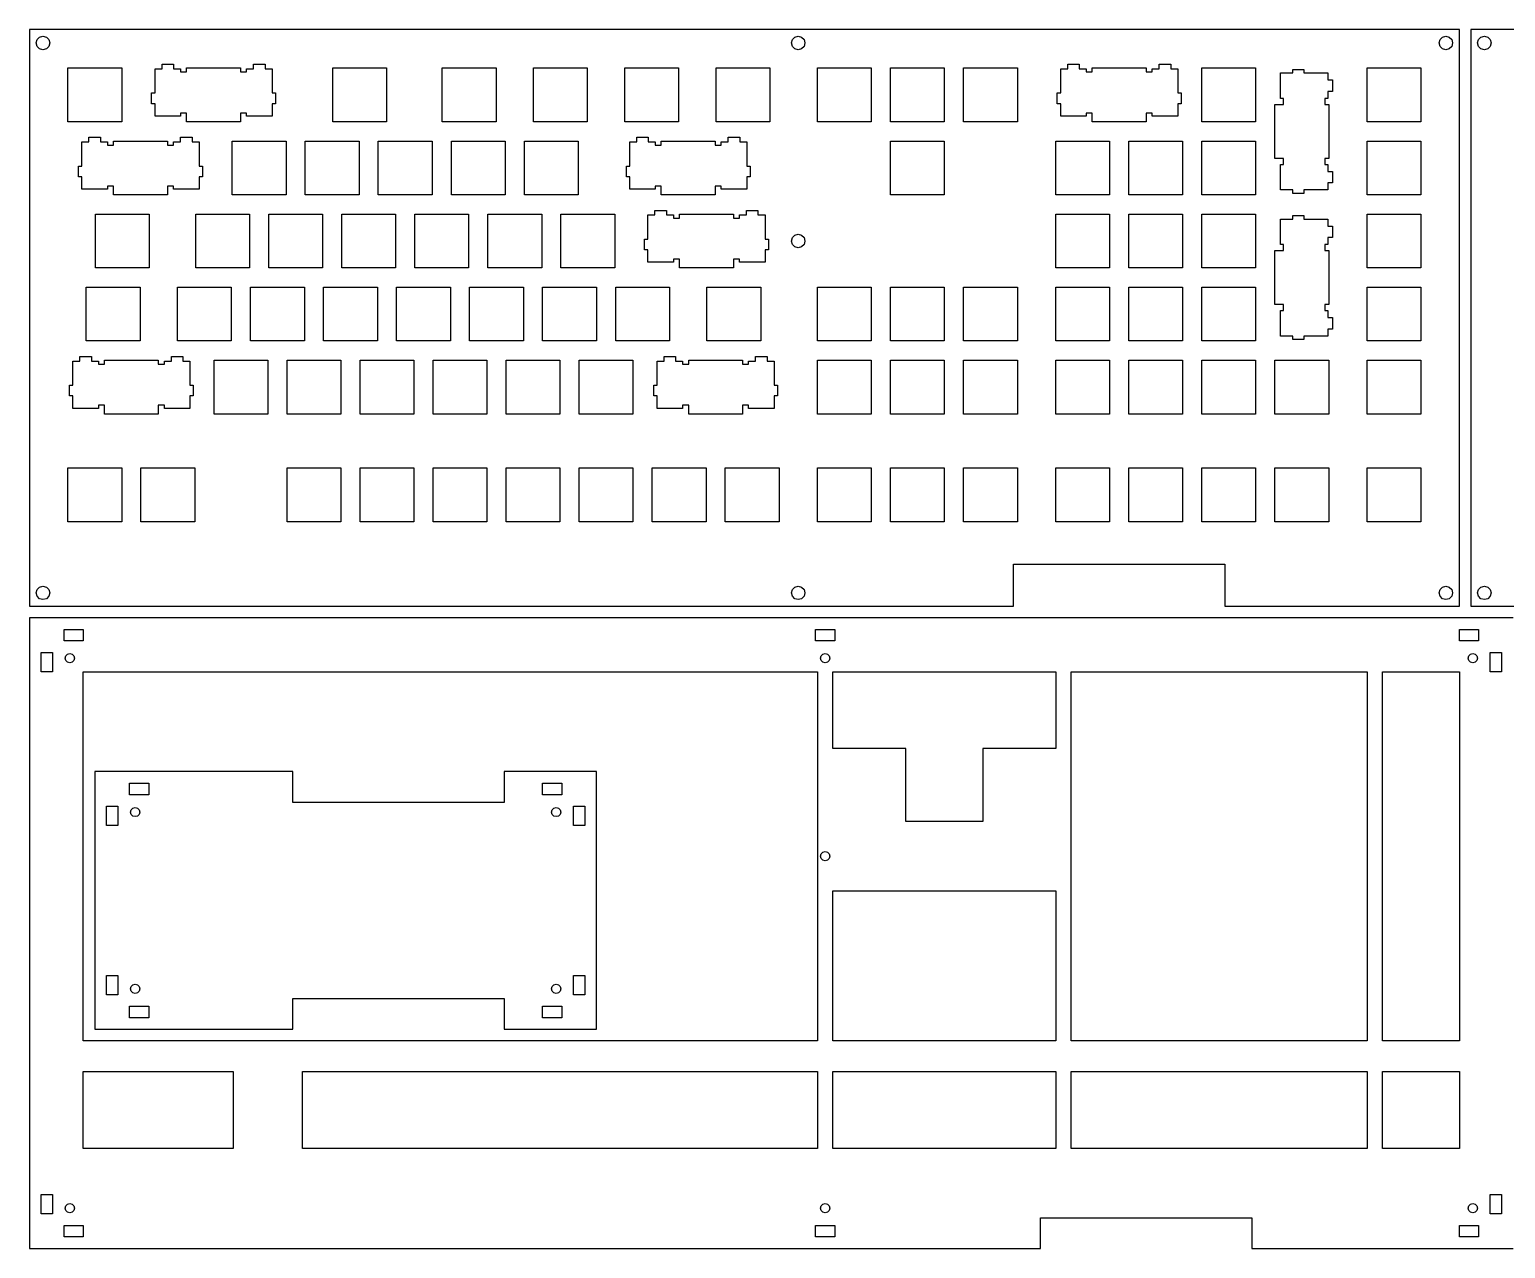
# Model space of a CAD drawing. Extents: x 0 to 746, y 0 to 317.
# Drawn here: x 0 to 384, y 0 to 317 of the extents above; entities that cross this region are included whole.
import ezdxf

# ---------------------------------------------------------------- set-up
doc = ezdxf.new("R2010")
doc.units = 0
doc.header["$MEASUREMENT"] = 0
doc.layers.get('0').update_dxf_attribs({"true_color": 0xffffff})

msp = doc.modelspace()

# ---------------------------------------------------------------- linework, layer by layer
at = {"color": 5, "true_color": 0x0000ff}
for p, q in [((372, 317), (0, 317)), ((0, 317), (0, 167)), ((1.9845, 314.375), (2.625, 315.016)), ((2.625, 315.016), (3.5, 315.25)), ((3.5, 315.25), (4.375, 315.016)), ((4.375, 315.016), (5.0155, 314.375)), ((198.484, 314.375), (199.125, 315.016)), ((199.125, 315.016), (200, 315.25)), ((200, 315.25), (200.875, 315.016)), ((200.875, 315.016), (201.516, 314.375)), ((366.984, 314.375), (367.625, 315.016)), ((367.625, 315.016), (368.5, 315.25)), ((368.5, 315.25), (369.375, 315.016)), ((369.375, 315.016), (370.016, 314.375)), ((372, 167), (372, 317)), ((718.5, 317), (375, 317)), ((375, 317), (375, 167)), ((376.984, 314.375), (377.625, 315.016)), ((377.625, 315.016), (378.5, 315.25)), ((378.5, 315.25), (379.375, 315.016)), ((379.375, 315.016), (380.016, 314.375)), ((1.75, 313.5), (1.9845, 314.375)), ((1.9845, 312.625), (1.75, 313.5)), ((2.625, 311.984), (1.9845, 312.625)), ((3.5, 311.75), (2.625, 311.984)), ((4.375, 311.984), (3.5, 311.75)), ((5.0155, 312.625), (4.375, 311.984)), ((5.0155, 314.375), (5.25, 313.5)), ((5.25, 313.5), (5.0155, 312.625)), ((198.25, 313.5), (198.484, 314.375)), ((198.484, 312.625), (198.25, 313.5)), ((199.125, 311.984), (198.484, 312.625)), ((200, 311.75), (199.125, 311.984)), ((200.875, 311.984), (200, 311.75)), ((201.516, 312.625), (200.875, 311.984)), ((201.516, 314.375), (201.75, 313.5)), ((201.75, 313.5), (201.516, 312.625)), ((366.75, 313.5), (366.984, 314.375)), ((366.984, 312.625), (366.75, 313.5)), ((367.625, 311.984), (366.984, 312.625)), ((368.5, 311.75), (367.625, 311.984)), ((369.375, 311.984), (368.5, 311.75)), ((370.016, 312.625), (369.375, 311.984)), ((370.016, 314.375), (370.25, 313.5)), ((370.25, 313.5), (370.016, 312.625)), ((376.75, 313.5), (376.984, 314.375)), ((376.984, 312.625), (376.75, 313.5)), ((377.625, 311.984), (376.984, 312.625)), ((378.5, 311.75), (377.625, 311.984)), ((379.375, 311.984), (378.5, 311.75)), ((380.016, 312.625), (379.375, 311.984)), ((380.016, 314.375), (380.25, 313.5)), ((380.25, 313.5), (380.016, 312.625)), ((34.475, 306.77), (34.475, 307.97)), ((34.475, 307.97), (37.475, 307.97)), ((37.475, 307.97), (37.475, 306.77)), ((58.275, 306.77), (58.275, 307.97)), ((58.275, 307.97), (61.275, 307.97)), ((61.275, 307.97), (61.275, 306.77)), ((270.1, 306.77), (270.1, 307.97)), ((270.1, 307.97), (273.1, 307.97)), ((273.1, 307.97), (273.1, 306.77)), ((293.9, 306.77), (293.9, 307.97)), ((293.9, 307.97), (296.9, 307.97)), ((296.9, 307.97), (296.9, 306.77)), ((10, 293), (10, 307)), ((10, 307), (24, 307)), ((24, 307), (24, 293)), ((32.65, 300.5), (32.65, 306.77)), ((32.65, 306.77), (34.475, 306.77)), ((37.475, 306.77), (39.3, 306.77)), ((39.3, 306.77), (39.3, 305.97)), ((39.3, 305.97), (40.875, 305.97)), ((40.875, 305.97), (40.875, 307)), ((40.875, 307), (54.875, 307)), ((54.875, 307), (54.875, 305.97)), ((54.875, 305.97), (56.45, 305.97)), ((56.45, 305.97), (56.45, 306.77)), ((56.45, 306.77), (58.275, 306.77)), ((61.275, 306.77), (63.1, 306.77)), ((63.1, 306.77), (63.1, 300.5)), ((78.875, 293), (78.875, 307)), ((78.875, 307), (92.875, 307)), ((92.875, 307), (92.875, 293)), ((107.375, 293), (107.375, 307)), ((107.375, 307), (121.375, 307)), ((121.375, 307), (121.375, 293)), ((131.125, 293), (131.125, 307)), ((131.125, 307), (145.125, 307)), ((145.125, 307), (145.125, 293)), ((154.875, 293), (154.875, 307)), ((154.875, 307), (168.875, 307)), ((168.875, 307), (168.875, 293)), ((178.625, 293), (178.625, 307)), ((178.625, 307), (192.625, 307)), ((192.625, 307), (192.625, 293)), ((205, 293), (205, 307)), ((205, 307), (219, 307)), ((219, 307), (219, 293)), ((224, 293), (224, 307)), ((224, 307), (238, 307)), ((238, 307), (238, 293)), ((243, 293), (243, 307)), ((243, 307), (257, 307)), ((257, 307), (257, 293)), ((268.275, 300.5), (268.275, 306.77)), ((268.275, 306.77), (270.1, 306.77)), ((273.1, 306.77), (274.925, 306.77)), ((274.925, 306.77), (274.925, 305.97)), ((274.925, 305.97), (276.5, 305.97)), ((276.5, 305.97), (276.5, 307)), ((276.5, 307), (290.5, 307)), ((290.5, 307), (290.5, 305.97)), ((290.5, 305.97), (292.075, 305.97)), ((292.075, 305.97), (292.075, 306.77)), ((292.075, 306.77), (293.9, 306.77)), ((296.9, 306.77), (298.725, 306.77)), ((298.725, 306.77), (298.725, 300.5)), ((305, 293), (305, 307)), ((305, 307), (319, 307)), ((319, 307), (319, 293)), ((325.47, 299.075), (325.47, 305.725)), ((325.47, 305.725), (328.7, 305.725)), ((328.7, 305.725), (328.7, 306.6)), ((328.7, 306.6), (331.5, 306.6)), ((331.5, 306.6), (331.5, 305.725)), ((331.5, 305.725), (337.77, 305.725)), ((337.77, 305.725), (337.77, 303.9)), ((337.77, 303.9), (338.97, 303.9)), ((338.97, 303.9), (338.97, 300.9)), ((348, 293), (348, 307)), ((348, 307), (362, 307)), ((362, 307), (362, 293)), ((31.775, 297.7), (31.775, 300.5)), ((31.775, 300.5), (32.65, 300.5)), ((63.1, 300.5), (63.975, 300.5)), ((63.975, 300.5), (63.975, 297.7)), ((267.4, 297.7), (267.4, 300.5)), ((267.4, 300.5), (268.275, 300.5)), ((298.725, 300.5), (299.6, 300.5)), ((299.6, 300.5), (299.6, 297.7)), ((338.97, 300.9), (337.77, 300.9)), ((337.77, 300.9), (337.77, 299.075)), ((32.65, 297.7), (31.775, 297.7)), ((32.65, 294.47), (32.65, 297.7)), ((63.975, 297.7), (63.1, 297.7)), ((63.1, 297.7), (63.1, 294.47)), ((268.275, 297.7), (267.4, 297.7)), ((268.275, 294.47), (268.275, 297.7)), ((299.6, 297.7), (298.725, 297.7)), ((298.725, 297.7), (298.725, 294.47)), ((324, 283.5), (324, 297.5)), ((324, 297.5), (326.27, 297.5)), ((326.27, 299.075), (325.47, 299.075)), ((326.27, 297.5), (326.27, 299.075)), ((337.77, 299.075), (336.97, 299.075)), ((336.97, 299.075), (336.97, 297.5)), ((336.97, 297.5), (338, 297.5)), ((338, 297.5), (338, 283.5)), ((24, 293), (10, 293)), ((39.3, 294.47), (32.65, 294.47)), ((40.875, 295.27), (39.3, 295.27)), ((39.3, 295.27), (39.3, 294.47)), ((40.875, 293), (40.875, 295.27)), ((54.875, 293), (40.875, 293)), ((56.45, 295.27), (54.875, 295.27)), ((54.875, 295.27), (54.875, 293)), ((56.45, 294.47), (56.45, 295.27)), ((63.1, 294.47), (56.45, 294.47)), ((92.875, 293), (78.875, 293)), ((121.375, 293), (107.375, 293)), ((145.125, 293), (131.125, 293)), ((168.875, 293), (154.875, 293)), ((192.625, 293), (178.625, 293)), ((219, 293), (205, 293)), ((238, 293), (224, 293)), ((257, 293), (243, 293)), ((274.925, 294.47), (268.275, 294.47)), ((276.5, 295.27), (274.925, 295.27)), ((274.925, 295.27), (274.925, 294.47)), ((276.5, 293), (276.5, 295.27)), ((290.5, 293), (276.5, 293)), ((292.075, 295.27), (290.5, 295.27)), ((290.5, 295.27), (290.5, 293)), ((292.075, 294.47), (292.075, 295.27)), ((298.725, 294.47), (292.075, 294.47)), ((319, 293), (305, 293)), ((362, 293), (348, 293)), ((15.475, 287.77), (15.475, 288.97)), ((15.475, 288.97), (18.475, 288.97)), ((18.475, 288.97), (18.475, 287.77)), ((21.875, 286.97), (21.875, 288)), ((21.875, 288), (35.875, 288)), ((35.875, 288), (35.875, 286.97)), ((39.275, 287.77), (39.275, 288.97)), ((39.275, 288.97), (42.275, 288.97)), ((42.275, 288.97), (42.275, 287.77)), ((52.75, 274), (52.75, 288)), ((52.75, 288), (66.75, 288)), ((66.75, 288), (66.75, 274)), ((71.75, 274), (71.75, 288)), ((71.75, 288), (85.75, 288)), ((85.75, 288), (85.75, 274)), ((90.75, 274), (90.75, 288)), ((90.75, 288), (104.75, 288)), ((104.75, 288), (104.75, 274)), ((109.75, 274), (109.75, 288)), ((109.75, 288), (123.75, 288)), ((123.75, 288), (123.75, 274)), ((128.75, 274), (128.75, 288)), ((128.75, 288), (142.75, 288)), ((142.75, 288), (142.75, 274)), ((157.975, 287.77), (157.975, 288.97)), ((157.975, 288.97), (160.975, 288.97)), ((160.975, 288.97), (160.975, 287.77)), ((164.375, 286.97), (164.375, 288)), ((164.375, 288), (178.375, 288)), ((178.375, 288), (178.375, 286.97)), ((181.775, 287.77), (181.775, 288.97)), ((181.775, 288.97), (184.775, 288.97)), ((184.775, 288.97), (184.775, 287.77)), ((224, 274), (224, 288)), ((224, 288), (238, 288)), ((238, 288), (238, 274)), ((267, 274), (267, 288)), ((267, 288), (281, 288)), ((281, 288), (281, 274)), ((286, 274), (286, 288)), ((286, 288), (300, 288)), ((300, 288), (300, 274)), ((305, 274), (305, 288)), ((305, 288), (319, 288)), ((319, 288), (319, 274)), ((348, 274), (348, 288)), ((348, 288), (362, 288)), ((362, 288), (362, 274)), ((13.65, 281.5), (13.65, 287.77)), ((13.65, 287.77), (15.475, 287.77)), ((18.475, 287.77), (20.3, 287.77)), ((20.3, 287.77), (20.3, 286.97)), ((20.3, 286.97), (21.875, 286.97)), ((35.875, 286.97), (37.45, 286.97)), ((37.45, 286.97), (37.45, 287.77)), ((37.45, 287.77), (39.275, 287.77)), ((42.275, 287.77), (44.1, 287.77)), ((44.1, 287.77), (44.1, 281.5)), ((156.15, 281.5), (156.15, 287.77)), ((156.15, 287.77), (157.975, 287.77)), ((160.975, 287.77), (162.8, 287.77)), ((162.8, 287.77), (162.8, 286.97)), ((162.8, 286.97), (164.375, 286.97)), ((178.375, 286.97), (179.95, 286.97)), ((179.95, 286.97), (179.95, 287.77)), ((179.95, 287.77), (181.775, 287.77)), ((184.775, 287.77), (186.6, 287.77)), ((186.6, 287.77), (186.6, 281.5)), ((12.775, 278.7), (12.775, 281.5)), ((12.775, 281.5), (13.65, 281.5)), ((44.1, 281.5), (44.975, 281.5)), ((44.975, 281.5), (44.975, 278.7)), ((155.275, 278.7), (155.275, 281.5)), ((155.275, 281.5), (156.15, 281.5)), ((186.6, 281.5), (187.475, 281.5)), ((187.475, 281.5), (187.475, 278.7)), ((326.27, 283.5), (324, 283.5)), ((325.47, 275.275), (325.47, 281.925)), ((325.47, 281.925), (326.27, 281.925)), ((326.27, 281.925), (326.27, 283.5)), ((338, 283.5), (336.97, 283.5)), ((336.97, 283.5), (336.97, 281.925)), ((336.97, 281.925), (337.77, 281.925)), ((337.77, 281.925), (337.77, 280.1)), ((13.65, 278.7), (12.775, 278.7)), ((13.65, 275.47), (13.65, 278.7)), ((44.975, 278.7), (44.1, 278.7)), ((44.1, 278.7), (44.1, 275.47)), ((156.15, 278.7), (155.275, 278.7)), ((156.15, 275.47), (156.15, 278.7)), ((187.475, 278.7), (186.6, 278.7)), ((186.6, 278.7), (186.6, 275.47)), ((337.77, 280.1), (338.97, 280.1)), ((338.97, 277.1), (337.77, 277.1)), ((337.77, 277.1), (337.77, 275.275)), ((338.97, 280.1), (338.97, 277.1)), ((20.3, 275.47), (13.65, 275.47)), ((21.875, 276.27), (20.3, 276.27)), ((20.3, 276.27), (20.3, 275.47)), ((21.875, 274), (21.875, 276.27)), ((35.875, 274), (21.875, 274)), ((37.45, 276.27), (35.875, 276.27)), ((35.875, 276.27), (35.875, 274)), ((37.45, 275.47), (37.45, 276.27)), ((44.1, 275.47), (37.45, 275.47)), ((66.75, 274), (52.75, 274)), ((85.75, 274), (71.75, 274)), ((104.75, 274), (90.75, 274)), ((123.75, 274), (109.75, 274)), ((142.75, 274), (128.75, 274)), ((162.8, 275.47), (156.15, 275.47)), ((164.375, 276.27), (162.8, 276.27)), ((162.8, 276.27), (162.8, 275.47)), ((164.375, 274), (164.375, 276.27)), ((178.375, 274), (164.375, 274)), ((179.95, 276.27), (178.375, 276.27)), ((178.375, 276.27), (178.375, 274)), ((179.95, 275.47), (179.95, 276.27)), ((186.6, 275.47), (179.95, 275.47)), ((238, 274), (224, 274)), ((281, 274), (267, 274)), ((300, 274), (286, 274)), ((319, 274), (305, 274)), ((328.7, 275.275), (325.47, 275.275)), ((328.7, 274.4), (328.7, 275.275)), ((331.5, 274.4), (328.7, 274.4)), ((337.77, 275.275), (331.5, 275.275)), ((331.5, 275.275), (331.5, 274.4)), ((362, 274), (348, 274)), ((17.125, 255), (17.125, 269)), ((17.125, 269), (31.125, 269)), ((31.125, 269), (31.125, 255)), ((43.25, 255), (43.25, 269)), ((43.25, 269), (57.25, 269)), ((57.25, 269), (57.25, 255)), ((62.25, 255), (62.25, 269)), ((62.25, 269), (76.25, 269)), ((76.25, 269), (76.25, 255)), ((81.25, 255), (81.25, 269)), ((81.25, 269), (95.25, 269)), ((95.25, 269), (95.25, 255)), ((100.25, 255), (100.25, 269)), ((100.25, 269), (114.25, 269)), ((114.25, 269), (114.25, 255)), ((119.25, 255), (119.25, 269)), ((119.25, 269), (133.25, 269)), ((133.25, 269), (133.25, 255)), ((138.25, 255), (138.25, 269)), ((138.25, 269), (152.25, 269)), ((152.25, 269), (152.25, 255)), ((162.725, 268.77), (162.725, 269.97)), ((162.725, 269.97), (165.725, 269.97)), ((165.725, 269.97), (165.725, 268.77)), ((169.125, 267.97), (169.125, 269)), ((169.125, 269), (183.125, 269)), ((183.125, 269), (183.125, 267.97)), ((186.525, 268.77), (186.525, 269.97)), ((186.525, 269.97), (189.525, 269.97)), ((189.525, 269.97), (189.525, 268.77)), ((267, 255), (267, 269)), ((267, 269), (281, 269)), ((281, 269), (281, 255)), ((286, 255), (286, 269)), ((286, 269), (300, 269)), ((300, 269), (300, 255)), ((305, 255), (305, 269)), ((305, 269), (319, 269)), ((319, 269), (319, 255)), ((348, 255), (348, 269)), ((348, 269), (362, 269)), ((362, 269), (362, 255)), ((160.9, 262.5), (160.9, 268.77)), ((160.9, 268.77), (162.725, 268.77)), ((165.725, 268.77), (167.55, 268.77)), ((167.55, 268.77), (167.55, 267.97)), ((167.55, 267.97), (169.125, 267.97)), ((183.125, 267.97), (184.7, 267.97)), ((184.7, 267.97), (184.7, 268.77)), ((184.7, 268.77), (186.525, 268.77)), ((189.525, 268.77), (191.35, 268.77)), ((191.35, 268.77), (191.35, 262.5)), ((325.47, 261.075), (325.47, 267.725)), ((325.47, 267.725), (328.7, 267.725)), ((328.7, 267.725), (328.7, 268.6)), ((328.7, 268.6), (331.5, 268.6)), ((331.5, 268.6), (331.5, 267.725)), ((331.5, 267.725), (337.77, 267.725)), ((337.77, 267.725), (337.77, 265.9)), ((337.77, 265.9), (338.97, 265.9)), ((338.97, 265.9), (338.97, 262.9)), ((160.025, 259.7), (160.025, 262.5)), ((160.025, 262.5), (160.9, 262.5)), ((191.35, 262.5), (192.225, 262.5)), ((192.225, 262.5), (192.225, 259.7)), ((198.25, 262), (198.484, 262.875)), ((198.484, 261.125), (198.25, 262)), ((198.484, 262.875), (199.125, 263.516)), ((199.125, 260.484), (198.484, 261.125)), ((199.125, 263.516), (200, 263.75)), ((200, 263.75), (200.875, 263.516)), ((200.875, 263.516), (201.516, 262.875)), ((201.516, 261.125), (200.875, 260.484)), ((201.516, 262.875), (201.75, 262)), ((201.75, 262), (201.516, 261.125)), ((338.97, 262.9), (337.77, 262.9)), ((337.77, 262.9), (337.77, 261.075)), ((160.9, 259.7), (160.025, 259.7)), ((160.9, 256.47), (160.9, 259.7)), ((192.225, 259.7), (191.35, 259.7)), ((191.35, 259.7), (191.35, 256.47)), ((200, 260.25), (199.125, 260.484)), ((200.875, 260.484), (200, 260.25)), ((324, 245.5), (324, 259.5)), ((324, 259.5), (326.27, 259.5)), ((326.27, 261.075), (325.47, 261.075)), ((326.27, 259.5), (326.27, 261.075)), ((337.77, 261.075), (336.97, 261.075)), ((336.97, 261.075), (336.97, 259.5)), ((336.97, 259.5), (338, 259.5)), ((338, 259.5), (338, 245.5)), ((31.125, 255), (17.125, 255)), ((57.25, 255), (43.25, 255)), ((76.25, 255), (62.25, 255)), ((95.25, 255), (81.25, 255)), ((114.25, 255), (100.25, 255)), ((133.25, 255), (119.25, 255)), ((152.25, 255), (138.25, 255)), ((167.55, 256.47), (160.9, 256.47)), ((169.125, 257.27), (167.55, 257.27)), ((167.55, 257.27), (167.55, 256.47)), ((169.125, 255), (169.125, 257.27)), ((183.125, 255), (169.125, 255)), ((184.7, 257.27), (183.125, 257.27)), ((183.125, 257.27), (183.125, 255)), ((184.7, 256.47), (184.7, 257.27)), ((191.35, 256.47), (184.7, 256.47)), ((281, 255), (267, 255)), ((300, 255), (286, 255)), ((319, 255), (305, 255)), ((362, 255), (348, 255)), ((14.75, 236), (14.75, 250)), ((14.75, 250), (28.75, 250)), ((28.75, 250), (28.75, 236)), ((38.5, 236), (38.5, 250)), ((38.5, 250), (52.5, 250)), ((52.5, 250), (52.5, 236)), ((57.5, 236), (57.5, 250)), ((57.5, 250), (71.5, 250)), ((71.5, 250), (71.5, 236)), ((76.5, 236), (76.5, 250)), ((76.5, 250), (90.5, 250)), ((90.5, 250), (90.5, 236)), ((95.5, 236), (95.5, 250)), ((95.5, 250), (109.5, 250)), ((109.5, 250), (109.5, 236)), ((114.5, 236), (114.5, 250)), ((114.5, 250), (128.5, 250)), ((128.5, 250), (128.5, 236)), ((133.5, 236), (133.5, 250)), ((133.5, 250), (147.5, 250)), ((147.5, 250), (147.5, 236)), ((152.5, 236), (152.5, 250)), ((152.5, 250), (166.5, 250)), ((166.5, 250), (166.5, 236)), ((176.25, 236), (176.25, 250)), ((176.25, 250), (190.25, 250)), ((190.25, 250), (190.25, 236)), ((205, 236), (205, 250)), ((205, 250), (219, 250)), ((219, 250), (219, 236)), ((224, 236), (224, 250)), ((224, 250), (238, 250)), ((238, 250), (238, 236)), ((243, 236), (243, 250)), ((243, 250), (257, 250)), ((257, 250), (257, 236)), ((267, 236), (267, 250)), ((267, 250), (281, 250)), ((281, 250), (281, 236)), ((286, 236), (286, 250)), ((286, 250), (300, 250)), ((300, 250), (300, 236)), ((305, 236), (305, 250)), ((305, 250), (319, 250)), ((319, 250), (319, 236)), ((348, 236), (348, 250)), ((348, 250), (362, 250)), ((362, 250), (362, 236)), ((326.27, 245.5), (324, 245.5)), ((325.47, 237.275), (325.47, 243.925)), ((325.47, 243.925), (326.27, 243.925)), ((326.27, 243.925), (326.27, 245.5)), ((338, 245.5), (336.97, 245.5)), ((336.97, 245.5), (336.97, 243.925)), ((336.97, 243.925), (337.77, 243.925)), ((337.77, 243.925), (337.77, 242.1)), ((337.77, 242.1), (338.97, 242.1)), ((338.97, 242.1), (338.97, 239.1)), ((338.97, 239.1), (337.77, 239.1)), ((337.77, 239.1), (337.77, 237.275)), ((28.75, 236), (14.75, 236)), ((52.5, 236), (38.5, 236)), ((71.5, 236), (57.5, 236)), ((90.5, 236), (76.5, 236)), ((109.5, 236), (95.5, 236)), ((128.5, 236), (114.5, 236)), ((147.5, 236), (133.5, 236)), ((166.5, 236), (152.5, 236)), ((190.25, 236), (176.25, 236)), ((219, 236), (205, 236)), ((238, 236), (224, 236)), ((257, 236), (243, 236)), ((281, 236), (267, 236)), ((300, 236), (286, 236)), ((319, 236), (305, 236)), ((328.7, 237.275), (325.47, 237.275)), ((328.7, 236.4), (328.7, 237.275)), ((331.5, 236.4), (328.7, 236.4)), ((337.77, 237.275), (331.5, 237.275)), ((331.5, 237.275), (331.5, 236.4)), ((362, 236), (348, 236)), ((11.275, 224.5), (11.275, 230.77)), ((11.275, 230.77), (13.1, 230.77)), ((13.1, 230.77), (13.1, 231.97)), ((13.1, 231.97), (16.1, 231.97)), ((16.1, 231.97), (16.1, 230.77)), ((16.1, 230.77), (17.925, 230.77)), ((17.925, 230.77), (17.925, 229.97)), ((19.5, 229.97), (19.5, 231)), ((19.5, 231), (33.5, 231)), ((33.5, 231), (33.5, 229.97)), ((35.075, 229.97), (35.075, 230.77)), ((35.075, 230.77), (36.9, 230.77)), ((36.9, 230.77), (36.9, 231.97)), ((36.9, 231.97), (39.9, 231.97)), ((39.9, 231.97), (39.9, 230.77)), ((39.9, 230.77), (41.725, 230.77)), ((41.725, 230.77), (41.725, 224.5)), ((48, 217), (48, 231)), ((48, 231), (62, 231)), ((62, 231), (62, 217)), ((67, 231), (81, 231)), ((67, 217), (67, 231)), ((81, 231), (81, 217)), ((86, 217), (86, 231)), ((86, 231), (100, 231)), ((100, 231), (100, 217)), ((105, 217), (105, 231)), ((105, 231), (119, 231)), ((119, 231), (119, 217)), ((124, 217), (124, 231)), ((124, 231), (138, 231)), ((138, 231), (138, 217)), ((143, 217), (143, 231)), ((143, 231), (157, 231)), ((157, 231), (157, 217)), ((163.275, 224.5), (163.275, 230.77)), ((163.275, 230.77), (165.1, 230.77)), ((165.1, 230.77), (165.1, 231.97)), ((165.1, 231.97), (168.1, 231.97)), ((168.1, 231.97), (168.1, 230.77)), ((168.1, 230.77), (169.925, 230.77)), ((169.925, 230.77), (169.925, 229.97)), ((171.5, 229.97), (171.5, 231)), ((171.5, 231), (185.5, 231)), ((185.5, 231), (185.5, 229.97)), ((187.075, 229.97), (187.075, 230.77)), ((187.075, 230.77), (188.9, 230.77)), ((188.9, 230.77), (188.9, 231.97)), ((188.9, 231.97), (191.9, 231.97)), ((191.9, 231.97), (191.9, 230.77)), ((191.9, 230.77), (193.725, 230.77)), ((193.725, 230.77), (193.725, 224.5)), ((205, 217), (205, 231)), ((205, 231), (219, 231)), ((219, 231), (219, 217)), ((224, 231), (238, 231)), ((224, 217), (224, 231)), ((238, 231), (238, 217)), ((243, 217), (243, 231)), ((243, 231), (257, 231)), ((257, 231), (257, 217)), ((267, 217), (267, 231)), ((267, 231), (281, 231)), ((281, 231), (281, 217)), ((286, 217), (286, 231)), ((286, 231), (300, 231)), ((300, 231), (300, 217)), ((305, 217), (305, 231)), ((305, 231), (319, 231)), ((319, 231), (319, 217)), ((324, 217), (324, 231)), ((324, 231), (338, 231)), ((338, 231), (338, 217)), ((348, 217), (348, 231)), ((348, 231), (362, 231)), ((362, 231), (362, 217)), ((17.925, 229.97), (19.5, 229.97)), ((33.5, 229.97), (35.075, 229.97)), ((169.925, 229.97), (171.5, 229.97)), ((185.5, 229.97), (187.075, 229.97)), ((10.4, 221.7), (10.4, 224.5)), ((10.4, 224.5), (11.275, 224.5)), ((41.725, 224.5), (42.6, 224.5)), ((42.6, 224.5), (42.6, 221.7)), ((162.4, 221.7), (162.4, 224.5)), ((162.4, 224.5), (163.275, 224.5)), ((193.725, 224.5), (194.6, 224.5)), ((194.6, 224.5), (194.6, 221.7)), ((11.275, 221.7), (10.4, 221.7)), ((11.275, 218.47), (11.275, 221.7)), ((19.5, 219.27), (17.925, 219.27)), ((17.925, 219.27), (17.925, 218.47)), ((19.5, 217), (19.5, 219.27)), ((35.075, 219.27), (33.5, 219.27)), ((33.5, 219.27), (33.5, 217)), ((35.075, 218.47), (35.075, 219.27)), ((42.6, 221.7), (41.725, 221.7)), ((41.725, 221.7), (41.725, 218.47)), ((163.275, 221.7), (162.4, 221.7)), ((163.275, 218.47), (163.275, 221.7)), ((171.5, 219.27), (169.925, 219.27)), ((169.925, 219.27), (169.925, 218.47)), ((171.5, 217), (171.5, 219.27)), ((187.075, 219.27), (185.5, 219.27)), ((185.5, 219.27), (185.5, 217)), ((187.075, 218.47), (187.075, 219.27)), ((194.6, 221.7), (193.725, 221.7)), ((193.725, 221.7), (193.725, 218.47)), ((17.925, 218.47), (11.275, 218.47)), ((33.5, 217), (19.5, 217)), ((41.725, 218.47), (35.075, 218.47)), ((62, 217), (48, 217)), ((81, 217), (67, 217)), ((100, 217), (86, 217)), ((119, 217), (105, 217)), ((138, 217), (124, 217)), ((157, 217), (143, 217)), ((169.925, 218.47), (163.275, 218.47)), ((185.5, 217), (171.5, 217)), ((193.725, 218.47), (187.075, 218.47)), ((219, 217), (205, 217)), ((238, 217), (224, 217)), ((257, 217), (243, 217)), ((281, 217), (267, 217)), ((300, 217), (286, 217)), ((319, 217), (305, 217)), ((338, 217), (324, 217)), ((362, 217), (348, 217)), ((10, 189), (10, 203)), ((10, 203), (24, 203)), ((24, 203), (24, 189)), ((29, 189), (29, 203)), ((29, 203), (43, 203)), ((43, 203), (43, 189)), ((67, 189), (67, 203)), ((67, 203), (81, 203)), ((81, 203), (81, 189)), ((86, 189), (86, 203)), ((86, 203), (100, 203)), ((100, 203), (100, 189)), ((105, 189), (105, 203)), ((105, 203), (119, 203)), ((119, 203), (119, 189)), ((124, 189), (124, 203)), ((124, 203), (138, 203)), ((138, 203), (138, 189)), ((143, 189), (143, 203)), ((143, 203), (157, 203)), ((157, 203), (157, 189)), ((162, 189), (162, 203)), ((162, 203), (176, 203)), ((176, 203), (176, 189)), ((181, 189), (181, 203)), ((181, 203), (195, 203)), ((195, 203), (195, 189)), ((205, 189), (205, 203)), ((205, 203), (219, 203)), ((219, 203), (219, 189)), ((224, 189), (224, 203)), ((224, 203), (238, 203)), ((238, 203), (238, 189)), ((243, 189), (243, 203)), ((243, 203), (257, 203)), ((257, 203), (257, 189)), ((267, 189), (267, 203)), ((267, 203), (281, 203)), ((281, 203), (281, 189)), ((286, 189), (286, 203)), ((286, 203), (300, 203)), ((300, 203), (300, 189)), ((305, 189), (305, 203)), ((305, 203), (319, 203)), ((319, 203), (319, 189)), ((324, 189), (324, 203)), ((324, 203), (338, 203)), ((338, 203), (338, 189)), ((348, 189), (348, 203)), ((348, 203), (362, 203)), ((362, 203), (362, 189)), ((24, 189), (10, 189)), ((43, 189), (29, 189)), ((81, 189), (67, 189)), ((100, 189), (86, 189)), ((119, 189), (105, 189)), ((138, 189), (124, 189)), ((157, 189), (143, 189)), ((176, 189), (162, 189)), ((195, 189), (181, 189)), ((219, 189), (205, 189)), ((238, 189), (224, 189)), ((257, 189), (243, 189)), ((281, 189), (267, 189)), ((300, 189), (286, 189)), ((319, 189), (305, 189)), ((338, 189), (324, 189)), ((362, 189), (348, 189)), ((256, 178), (311, 178)), ((256, 167), (256, 178)), ((311, 178), (311, 167)), ((1.75, 170.5), (1.9845, 171.375)), ((1.9845, 169.625), (1.75, 170.5)), ((1.9845, 171.375), (2.625, 172.016)), ((2.625, 168.984), (1.9845, 169.625)), ((2.625, 172.016), (3.5, 172.25)), ((3.5, 168.75), (2.625, 168.984)), ((3.5, 172.25), (4.375, 172.016)), ((4.375, 168.984), (3.5, 168.75)), ((4.375, 172.016), (5.0155, 171.375)), ((5.0155, 169.625), (4.375, 168.984)), ((5.0155, 171.375), (5.25, 170.5)), ((5.25, 170.5), (5.0155, 169.625)), ((198.25, 170.5), (198.484, 171.375)), ((198.484, 169.625), (198.25, 170.5)), ((198.484, 171.375), (199.125, 172.016)), ((199.125, 168.984), (198.484, 169.625)), ((199.125, 172.016), (200, 172.25)), ((200, 168.75), (199.125, 168.984)), ((200, 172.25), (200.875, 172.016)), ((200.875, 168.984), (200, 168.75)), ((200.875, 172.016), (201.516, 171.375)), ((201.516, 169.625), (200.875, 168.984)), ((201.516, 171.375), (201.75, 170.5)), ((201.75, 170.5), (201.516, 169.625)), ((366.75, 170.5), (366.984, 171.375)), ((366.984, 169.625), (366.75, 170.5)), ((366.984, 171.375), (367.625, 172.016)), ((367.625, 168.984), (366.984, 169.625)), ((367.625, 172.016), (368.5, 172.25)), ((368.5, 168.75), (367.625, 168.984)), ((368.5, 172.25), (369.375, 172.016)), ((369.375, 168.984), (368.5, 168.75)), ((369.375, 172.016), (370.016, 171.375)), ((370.016, 169.625), (369.375, 168.984)), ((370.016, 171.375), (370.25, 170.5)), ((370.25, 170.5), (370.016, 169.625)), ((376.75, 170.5), (376.984, 171.375)), ((376.984, 169.625), (376.75, 170.5)), ((376.984, 171.375), (377.625, 172.016)), ((377.625, 168.984), (376.984, 169.625)), ((377.625, 172.016), (378.5, 172.25)), ((378.5, 168.75), (377.625, 168.984)), ((378.5, 172.25), (379.375, 172.016)), ((379.375, 168.984), (378.5, 168.75)), ((379.375, 172.016), (380.016, 171.375)), ((380.016, 169.625), (379.375, 168.984)), ((380.016, 171.375), (380.25, 170.5)), ((380.25, 170.5), (380.016, 169.625)), ((0, 167), (256, 167)), ((311, 167), (372, 167)), ((375, 167), (436, 167)), ((386, 164), (0, 164)), ((0, 164), (0, 0)), ((9, 158), (9, 161)), ((9, 161), (14, 161)), ((14, 158), (9, 158)), ((14, 161), (14, 158)), ((204.5, 158), (204.5, 161)), ((204.5, 161), (209.5, 161)), ((209.5, 158), (204.5, 158)), ((209.5, 161), (209.5, 158)), ((372, 158), (372, 161)), ((372, 161), (377, 161)), ((377, 158), (372, 158)), ((377, 161), (377, 158)), ((3, 150), (3, 155)), ((3, 155), (6, 155)), ((6, 155), (6, 150)), ((9.3, 153.5), (9.4608, 154.1)), ((9.4608, 154.1), (9.9, 154.539)), ((9.9, 154.539), (10.5, 154.7)), ((10.5, 154.7), (11.1, 154.539)), ((11.1, 154.539), (11.5392, 154.1)), ((11.5392, 154.1), (11.7, 153.5)), ((205.8, 153.5), (205.961, 154.1)), ((205.961, 154.1), (206.4, 154.539)), ((206.4, 154.539), (207, 154.7)), ((207, 154.7), (207.6, 154.539)), ((207.6, 154.539), (208.039, 154.1)), ((208.039, 154.1), (208.2, 153.5)), ((374.3, 153.5), (374.461, 154.1)), ((374.461, 154.1), (374.9, 154.539)), ((374.9, 154.539), (375.5, 154.7)), ((375.5, 154.7), (376.1, 154.539)), ((376.1, 154.539), (376.539, 154.1)), ((376.539, 154.1), (376.7, 153.5)), ((380, 150), (380, 155)), ((380, 155), (383, 155)), ((383, 155), (383, 150)), ((6, 150), (3, 150)), ((9.4608, 152.9), (9.3, 153.5)), ((9.9, 152.461), (9.4608, 152.9)), ((10.5, 152.3), (9.9, 152.461)), ((11.1, 152.461), (10.5, 152.3)), ((11.5392, 152.9), (11.1, 152.461)), ((11.7, 153.5), (11.5392, 152.9)), ((14, 54), (14, 150)), ((14, 150), (205, 150)), ((205, 150), (205, 54)), ((205.961, 152.9), (205.8, 153.5)), ((206.4, 152.461), (205.961, 152.9)), ((207, 152.3), (206.4, 152.461)), ((207.6, 152.461), (207, 152.3)), ((208.039, 152.9), (207.6, 152.461)), ((208.2, 153.5), (208.039, 152.9)), ((209, 130), (209, 150)), ((209, 150), (267, 150)), ((267, 150), (267, 130)), ((271, 54), (271, 150)), ((271, 150), (348, 150)), ((348, 150), (348, 54)), ((352, 54), (352, 150)), ((352, 150), (372, 150)), ((372, 150), (372, 54)), ((374.461, 152.9), (374.3, 153.5)), ((374.9, 152.461), (374.461, 152.9)), ((375.5, 152.3), (374.9, 152.461)), ((376.1, 152.461), (375.5, 152.3)), ((376.539, 152.9), (376.1, 152.461)), ((376.7, 153.5), (376.539, 152.9)), ((383, 150), (380, 150)), ((228, 130), (209, 130)), ((228, 111), (228, 130)), ((267, 130), (248, 130)), ((248, 130), (248, 111)), ((68.5, 124), (17, 124)), ((17, 124), (17, 57)), ((68.5, 116), (68.5, 124)), ((147.5, 124), (123.5, 124)), ((123.5, 124), (123.5, 116)), ((147.5, 57), (147.5, 124)), ((26, 118), (26, 121)), ((26, 121), (31, 121)), ((31, 121), (31, 118)), ((133.5, 118), (133.5, 121)), ((133.5, 121), (138.5, 121)), ((138.5, 121), (138.5, 118)), ((31, 118), (26, 118)), ((123.5, 116), (68.5, 116)), ((138.5, 118), (133.5, 118)), ((20, 110), (20, 115)), ((20, 115), (23, 115)), ((23, 115), (23, 110)), ((26.3, 113.5), (26.4608, 114.1)), ((26.4608, 112.9), (26.3, 113.5)), ((26.4608, 114.1), (26.9, 114.539)), ((26.9, 112.461), (26.4608, 112.9)), ((26.9, 114.539), (27.5, 114.7)), ((27.5, 112.3), (26.9, 112.461)), ((27.5, 114.7), (28.1, 114.539)), ((28.1, 112.461), (27.5, 112.3)), ((28.1, 114.539), (28.5392, 114.1)), ((28.5392, 112.9), (28.1, 112.461)), ((28.5392, 114.1), (28.7, 113.5)), ((28.7, 113.5), (28.5392, 112.9)), ((135.8, 113.5), (135.961, 114.1)), ((135.961, 112.9), (135.8, 113.5)), ((135.961, 114.1), (136.4, 114.539)), ((136.4, 112.461), (135.961, 112.9)), ((136.4, 114.539), (137, 114.7)), ((137, 112.3), (136.4, 112.461)), ((137, 114.7), (137.6, 114.539)), ((137.6, 112.461), (137, 112.3)), ((137.6, 114.539), (138.039, 114.1)), ((138.039, 112.9), (137.6, 112.461)), ((138.039, 114.1), (138.2, 113.5)), ((138.2, 113.5), (138.039, 112.9)), ((141.5, 110), (141.5, 115)), ((141.5, 115), (144.5, 115)), ((144.5, 115), (144.5, 110)), ((23, 110), (20, 110)), ((144.5, 110), (141.5, 110)), ((248, 111), (228, 111)), ((205.8, 102), (205.961, 102.6)), ((205.961, 101.4), (205.8, 102)), ((205.961, 102.6), (206.4, 103.039)), ((206.4, 100.961), (205.961, 101.4)), ((206.4, 103.039), (207, 103.2)), ((207, 100.8), (206.4, 100.961)), ((207, 103.2), (207.6, 103.039)), ((207.6, 100.961), (207, 100.8)), ((207.6, 103.039), (208.039, 102.6)), ((208.039, 101.4), (207.6, 100.961)), ((208.039, 102.6), (208.2, 102)), ((208.2, 102), (208.039, 101.4)), ((209, 54), (209, 93)), ((209, 93), (267, 93)), ((267, 93), (267, 54)), ((20, 66), (20, 71)), ((20, 71), (23, 71)), ((23, 71), (23, 66)), ((141.5, 66), (141.5, 71)), ((141.5, 71), (144.5, 71)), ((144.5, 71), (144.5, 66)), ((23, 66), (20, 66)), ((26.3, 67.5), (26.4608, 68.1)), ((26.4608, 66.9), (26.3, 67.5)), ((26.4608, 68.1), (26.9, 68.5392)), ((26.9, 66.4608), (26.4608, 66.9)), ((26.9, 68.5392), (27.5, 68.7)), ((27.5, 66.3), (26.9, 66.4608)), ((27.5, 68.7), (28.1, 68.5392)), ((28.1, 66.4608), (27.5, 66.3)), ((28.1, 68.5392), (28.5392, 68.1)), ((28.5392, 66.9), (28.1, 66.4608)), ((28.5392, 68.1), (28.7, 67.5)), ((28.7, 67.5), (28.5392, 66.9)), ((135.8, 67.5), (135.961, 68.1)), ((135.961, 66.9), (135.8, 67.5)), ((135.961, 68.1), (136.4, 68.5392)), ((136.4, 66.4608), (135.961, 66.9)), ((136.4, 68.5392), (137, 68.7)), ((137, 66.3), (136.4, 66.4608)), ((137, 68.7), (137.6, 68.5392)), ((137.6, 66.4608), (137, 66.3)), ((137.6, 68.5392), (138.039, 68.1)), ((138.039, 66.9), (137.6, 66.4608)), ((138.039, 68.1), (138.2, 67.5)), ((138.2, 67.5), (138.039, 66.9)), ((144.5, 66), (141.5, 66)), ((26, 60), (26, 63)), ((26, 63), (31, 63)), ((31, 63), (31, 60)), ((68.5, 65), (123.5, 65)), ((68.5, 57), (68.5, 65)), ((123.5, 65), (123.5, 57)), ((133.5, 60), (133.5, 63)), ((133.5, 63), (138.5, 63)), ((138.5, 63), (138.5, 60)), ((31, 60), (26, 60)), ((138.5, 60), (133.5, 60)), ((205, 54), (14, 54)), ((17, 57), (68.5, 57)), ((123.5, 57), (147.5, 57)), ((267, 54), (209, 54)), ((348, 54), (271, 54)), ((372, 54), (352, 54)), ((14, 26), (14, 46)), ((14, 46), (53, 46)), ((53, 46), (53, 26)), ((71, 26), (71, 46)), ((71, 46), (205, 46)), ((205, 46), (205, 26)), ((209, 26), (209, 46)), ((209, 46), (267, 46)), ((267, 46), (267, 26)), ((271, 26), (271, 46)), ((271, 46), (348, 46)), ((348, 46), (348, 26)), ((352, 26), (352, 46)), ((352, 46), (372, 46)), ((372, 46), (372, 26)), ((53, 26), (14, 26)), ((205, 26), (71, 26)), ((267, 26), (209, 26)), ((348, 26), (271, 26)), ((372, 26), (352, 26)), ((3, 9), (3, 14)), ((3, 14), (6, 14)), ((6, 14), (6, 9)), ((9.4608, 11.1), (9.9, 11.5392)), ((9.9, 11.5392), (10.5, 11.7)), ((10.5, 11.7), (11.1, 11.5392)), ((11.1, 11.5392), (11.5392, 11.1)), ((205.961, 11.1), (206.4, 11.5392)), ((206.4, 11.5392), (207, 11.7)), ((207, 11.7), (207.6, 11.5392)), ((207.6, 11.5392), (208.039, 11.1)), ((374.461, 11.1), (374.9, 11.5392)), ((374.9, 11.5392), (375.5, 11.7)), ((375.5, 11.7), (376.1, 11.5392)), ((376.1, 11.5392), (376.539, 11.1)), ((380, 9), (380, 14)), ((380, 14), (383, 14)), ((383, 14), (383, 9)), ((6, 9), (3, 9)), ((9.3, 10.5), (9.4608, 11.1)), ((9.4608, 9.9), (9.3, 10.5)), ((9.9, 9.4608), (9.4608, 9.9)), ((10.5, 9.3), (9.9, 9.4608)), ((11.1, 9.4608), (10.5, 9.3)), ((11.5392, 9.9), (11.1, 9.4608)), ((11.5392, 11.1), (11.7, 10.5)), ((11.7, 10.5), (11.5392, 9.9)), ((205.8, 10.5), (205.961, 11.1)), ((205.961, 9.9), (205.8, 10.5)), ((206.4, 9.4608), (205.961, 9.9)), ((207, 9.3), (206.4, 9.4608)), ((207.6, 9.4608), (207, 9.3)), ((208.039, 9.9), (207.6, 9.4608)), ((208.039, 11.1), (208.2, 10.5)), ((208.2, 10.5), (208.039, 9.9)), ((263, 8), (318, 8)), ((263, 0), (263, 8)), ((318, 8), (318, 0)), ((374.3, 10.5), (374.461, 11.1)), ((374.461, 9.9), (374.3, 10.5)), ((374.9, 9.4608), (374.461, 9.9)), ((375.5, 9.3), (374.9, 9.4608)), ((376.1, 9.4608), (375.5, 9.3)), ((376.539, 9.9), (376.1, 9.4608)), ((376.539, 11.1), (376.7, 10.5)), ((376.7, 10.5), (376.539, 9.9)), ((383, 9), (380, 9)), ((9, 3), (9, 6)), ((9, 6), (14, 6)), ((14, 6), (14, 3)), ((204.5, 3), (204.5, 6)), ((204.5, 6), (209.5, 6)), ((209.5, 6), (209.5, 3)), ((372, 3), (372, 6)), ((372, 6), (377, 6)), ((377, 6), (377, 3)), ((0, 0), (263, 0)), ((14, 3), (9, 3)), ((209.5, 3), (204.5, 3)), ((318, 0), (386, 0)), ((377, 3), (372, 3))]:
    msp.add_line(p, q, dxfattribs=at)

doc.saveas('drawing.dxf')
